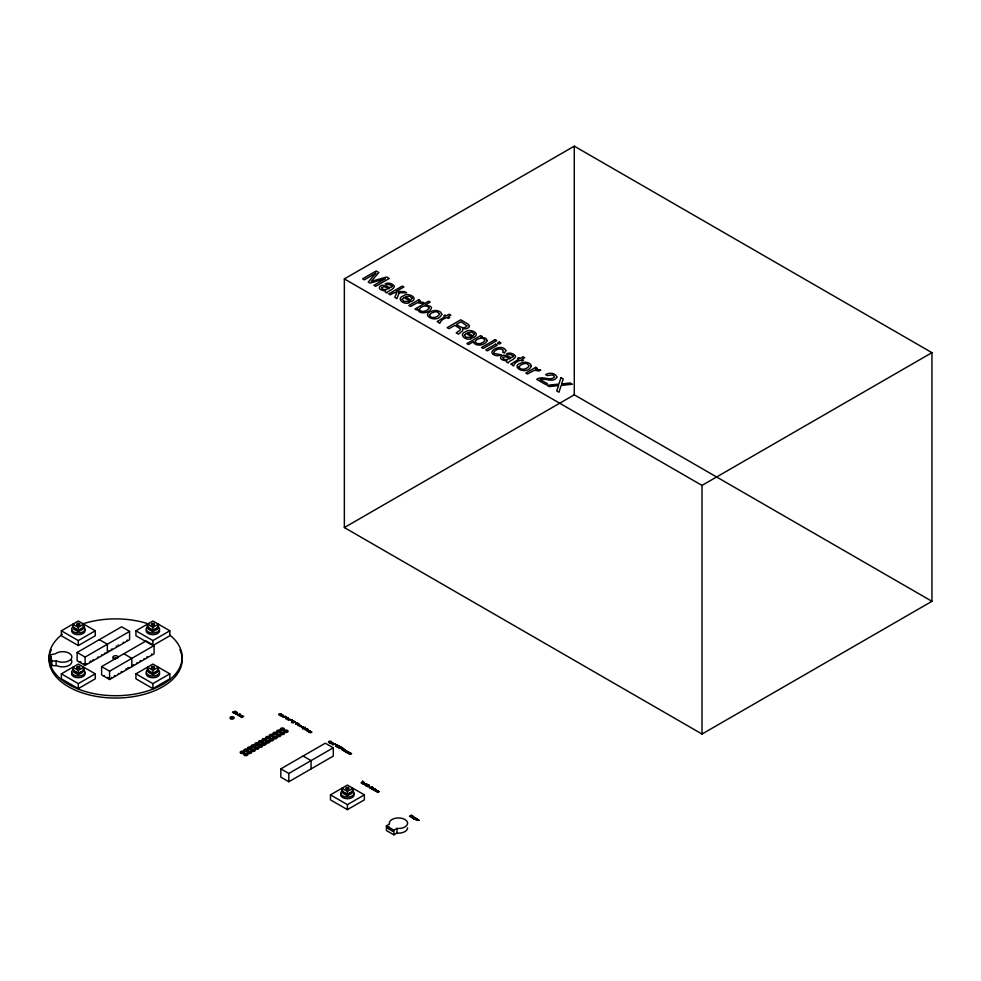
<?xml version="1.0" encoding="UTF-8"?>
<svg xmlns="http://www.w3.org/2000/svg" width="981" height="981" viewBox="0 0 981 981"><rect width="100%" height="100%" fill="white"/><g stroke="black" fill="none" stroke-linecap="round" stroke-linejoin="round"><path stroke-width="1.47" d="M241.804 717.589C239.732 716.522 244.404 716.547 243.729 716.179M240.541 714.83L240.566 714.548M240.186 714.609L238.824 714.695L240.087 714.413M233.944 712.574L234.287 711.384M234.214 712.439L233.27 712.623M241.203 716.829L242.27 716.081L241.265 716.388M241.093 716.498L241.351 717.013M240.382 715.59L239.413 716.191M241.301 716.056L240.578 715.664M344.356 278.911L574.277 146.157L931.95 352.657L931.95 601.304L702.016 734.046L344.356 527.557L344.356 278.911L702.016 485.411L931.95 352.657M61.362 630.795L78.308 621.01L95.267 630.795L95.267 635.774L78.308 645.559L61.362 635.774L61.362 630.795L78.308 640.581L95.267 630.795M78.308 627.313L83.777 624.161L83.777 627.472L78.308 630.624L72.852 627.472L72.852 624.161L78.308 627.313L78.308 631.789L82.907 629.14L82.907 627.472M77.131 652.475L121.607 626.785L129.59 631.396L129.59 639.698L85.114 665.376L77.131 660.765L77.131 652.475L85.114 657.086L129.59 631.396M61.362 673.849L78.308 664.063L95.267 673.849L95.267 678.827L78.308 688.613L61.362 678.827L61.362 673.849L78.308 683.634L95.267 673.849M151.577 644.811L135.93 635.774L135.93 630.795L152.889 621.01L169.836 630.795L169.836 635.774L152.889 645.559L152.889 640.581L169.836 630.795M78.308 670.366L83.777 667.215L83.777 670.526L78.308 673.689L72.852 670.526L72.852 667.215L78.308 670.366L78.308 674.842L82.907 672.193L82.907 670.526M152.889 627.313L158.346 624.161L158.346 627.472L152.889 630.624L147.432 627.472L147.432 624.161L152.889 627.313L152.889 631.789L148.29 629.14L148.29 627.472L152.889 630.133L158.346 627.472M152.889 631.789L157.487 629.14L157.487 627.472M101.607 666.602L146.095 640.924L154.078 645.535L154.078 653.837L109.59 679.514L101.607 674.903L101.607 666.602L109.59 671.212L154.078 645.535M344.356 527.557L574.277 394.803L931.95 601.304M135.93 673.849L152.889 664.063L169.836 673.849L169.836 678.827L152.889 688.613L135.93 678.827L135.93 673.849L152.889 683.634L169.836 673.849M152.889 670.366L158.346 667.215L158.346 670.526L152.889 673.689L147.432 670.526L147.432 667.215L152.889 670.366L152.889 674.842L157.487 672.193L157.487 670.526M235.048 711.446L235.759 711.728M235.428 711.985L235.121 711.213M234.815 713.236L234.054 713.04L236.47 712.341M235.207 713.714C240.897 711.053 233.257 714.045 236.421 714.475M235.734 713.8L236.666 714.266L235.734 713.8L237.574 712.672M240.431 714.413L239.622 713.849L237.537 715.124L239.315 714.879M240.137 716.363L241.473 716.277M241.706 717.283L242.834 716.633L241.596 717.172M279.499 715.149L278.714 714.413C285.459 714.229 276.286 712.464 279.941 715.394L281.032 716.032L282.602 715.124L281.216 714.327L279.634 715.223M280.824 768.859L325.312 743.181L333.295 747.78L333.295 756.081L288.819 781.759L280.824 777.148L280.824 768.859L288.819 773.469L333.295 747.78M329.187 742.592L328.402 741.857C335.146 741.661 325.974 739.907 329.628 742.838L330.732 743.475L332.289 742.568L330.904 741.771L329.334 742.666M330.462 794.868L347.409 785.07L364.368 794.868L364.368 799.846L347.409 809.632L330.462 799.846L330.462 794.868L347.409 804.653L364.368 794.868M347.409 791.385L352.878 788.233L352.878 791.544L347.409 794.696L341.952 791.544L341.952 788.233L347.409 791.385L347.409 795.861L352.007 793.2L352.007 791.544L352.878 791.544M363.497 782.813L364.638 783.414L363.362 784.199L362.394 783.647L364.294 783.316L363.522 782.826M347.409 794.205L350.867 792.207M365.202 784.812L364.012 784.248L366.293 784.175M375.012 790.637L374.215 790.367L375.355 789.57L374.656 789.165L373.258 789.803L375.061 788.626L376.324 789.877L374.987 790.625M386.391 825.879L389.518 824.077L389.322 823.231A9.148 5.285 0 0 1 398.47 817.946A9.148 5.285 0 0 1 407.606 823.231A9.148 5.285 0 0 1 398.47 828.504L396.986 828.393L393.872 830.196L386.391 825.879L386.391 830.527L393.872 834.843L396.986 833.041L398.47 833.151A9.148 5.285 0 0 0 407.606 827.866M387.397 828.197L392.866 831.361L392.866 830.196L387.397 827.044L387.397 828.197L389.322 827.093M413.823 818.792L416.116 818.559L415.331 818.105M418.973 820.288C418.973 819.221 415.454 820.778 418.961 820.275M239.609 715.554L239.266 716.069M233.625 712.782L234.263 712.991M50.325 654.854L55.439 653.763A9.148 5.285 0 0 1 68.253 652.745A9.148 5.285 0 0 1 70.007 660.152A9.148 5.285 0 0 1 57.192 661.157L51.76 660.9L50.325 654.854L50.325 659.502L51.76 665.547L57.192 665.805A9.148 5.285 0 0 0 68.327 665.768A9.148 5.285 0 0 0 71.147 659.551M240.038 716.204L240.529 715.86M365.177 784.8L364.454 784.211L367.09 784.015L367.385 784.714L365.496 785.462L366.244 784.297M242.221 716.289L243.043 716.571M233.147 712.267L232.558 712.034L233.809 712.795M135.93 630.795L152.889 640.581M235.931 711.961L236.948 712.378M415.38 817.884L414.056 817.369L414.84 817.823C409.371 816.915 417.195 820.692 414.485 818.914L416.655 818.62L413.209 818.179L414.043 818.669M83.777 627.472L78.308 630.133L73.71 627.472L73.71 629.14L78.308 631.789M158.346 670.526L152.889 673.187L148.29 670.526L148.29 672.193L152.889 674.842M303.068 756.02L311.051 760.631L311.051 768.92M99.363 639.637L107.346 644.235L107.346 652.537M123.851 653.763L131.834 658.374L131.834 666.675M346.268 793.543L342.81 791.544L342.81 793.2L347.409 795.861M83.777 670.526L78.308 673.187L73.71 670.526L73.71 672.193L78.308 674.842M234.557 712.047L234.398 711.948M702.016 485.411L702.016 734.046M574.277 146.157L574.277 394.803M396.986 828.393L396.986 833.041M393.872 830.196L393.872 834.843M347.409 804.653L347.409 809.632M288.819 773.469L288.819 781.759M241.191 715.321L240.995 715.934M152.889 683.634L152.889 688.613M109.59 671.212L109.59 679.514M85.114 657.086L85.114 665.376M78.308 640.581L78.308 645.559M78.308 683.634L78.308 688.613M56.138 660.556L56.138 665.204M51.76 660.9L51.76 665.547M346.33 789.264A1.521 0.883 0 0 1 348.488 789.264M353.896 793.862A6.708 3.875 0 0 1 347.409 798.73A6.708 3.875 0 0 1 340.934 793.862M352.154 790.465A6.708 3.875 0 0 1 352.154 795.947A6.708 3.875 0 0 1 342.676 795.947A6.708 3.875 0 0 1 342.676 790.465M76.996 625.375A1.521 0.883 0 0 1 79.633 625.375M84.795 629.79A6.708 3.875 0 0 1 78.308 634.67A6.708 3.875 0 0 1 71.834 629.79M83.054 626.393A6.708 3.875 0 0 1 83.054 631.874A6.708 3.875 0 0 1 73.575 631.874A6.708 3.875 0 0 1 73.575 626.393M151.417 668.65A1.521 0.883 0 0 1 152.889 667.987A1.521 0.883 0 0 1 154.36 668.65M159.363 672.843A6.708 3.875 0 0 1 152.889 677.724A6.708 3.875 0 0 1 146.414 672.843M157.622 669.459A6.708 3.875 0 0 1 157.622 674.928A6.708 3.875 0 0 1 148.143 674.928A6.708 3.875 0 0 1 148.143 669.459M76.837 668.65A1.521 0.883 0 0 1 78.308 667.987A1.521 0.883 0 0 1 79.78 668.65M84.795 672.843A6.708 3.875 0 0 1 78.308 677.724A6.708 3.875 0 0 1 71.834 672.843M83.054 669.459A6.708 3.875 0 0 1 83.054 674.928A6.708 3.875 0 0 1 73.575 674.928A6.708 3.875 0 0 1 73.575 669.459M147.555 656.792A2.072 1.202 0 0 1 146.623 657.098M151.81 653.837A2.072 1.202 0 0 1 151.54 654.425M86.573 663.72A2.072 1.202 0 0 1 85.641 664.027M84.072 663.916A2.072 1.202 0 0 1 83.643 663.72M98.063 656.865A2.072 1.202 0 0 1 97.524 657.405M115.035 675.504A2.072 1.202 0 0 1 114.274 675.946M128.879 667.509A2.072 1.202 0 0 1 127.837 667.669M122.012 671.531A2.072 1.202 0 0 1 121.08 671.85M101.705 654.756A2.072 1.202 0 0 1 101.509 655.05M105.151 652.941A2.072 1.202 0 0 1 104.391 653.371M93.44 659.698A2.072 1.202 0 0 1 92.95 659.821M118.493 645.069A2.072 1.202 0 0 1 117.953 645.106M116.383 646.013A2.072 1.202 0 0 1 116.31 646.332M112.128 648.968A2.072 1.202 0 0 1 111.196 649.287M127.26 640.004A2.072 1.202 0 0 1 127.052 640.299M137.144 662.567A2.072 1.202 0 0 1 136.935 662.862M144.232 658.643A2.072 1.202 0 0 1 143.9 658.889M133.49 664.677A2.072 1.202 0 0 1 132.962 665.216M118.689 673.395A2.072 1.202 0 0 1 118.358 673.64M126.267 668.576A2.072 1.202 0 0 1 125.985 669.177M111.601 677.319A2.072 1.202 0 0 1 111.393 677.613M108.56 678.043A2.072 1.202 0 0 1 107.591 677.319M80.92 661.93A2.072 1.202 0 0 1 79.988 661.611M90.227 661.611A2.072 1.202 0 0 1 89.798 661.807M90.828 660.765A2.072 1.202 0 0 1 90.767 661.071M123.606 642.114A2.072 1.202 0 0 1 123.066 642.653M108.805 650.832A2.072 1.202 0 0 1 108.474 651.077M140.59 660.753A2.072 1.202 0 0 1 139.829 661.194M179.879 649.68A66.549 38.418 0 0 1 115.599 698.043A66.549 38.418 0 0 1 51.319 649.68M170.118 635.271A66.549 38.418 0 0 1 159.351 686.246A66.549 38.418 0 0 1 70.399 685.498A66.549 38.418 0 0 1 62.22 634.364M82.33 624.026A66.549 38.418 0 0 1 148.879 624.026M115.599 658.889A2.747 1.582 0 0 1 112.864 657.16A2.747 1.582 0 0 1 116.077 655.737A2.747 1.582 0 0 1 118.247 657.711M104.477 675.75A2.072 1.202 0 0 1 104.145 675.504M113.22 658.827A2.747 1.582 0 0 1 116.972 658.251M151.565 625.375A1.521 0.883 0 0 1 154.201 625.375M159.363 629.79A6.708 3.875 0 0 1 152.889 634.67A6.708 3.875 0 0 1 146.414 629.79M157.622 626.393A6.708 3.875 0 0 1 157.622 631.874A6.708 3.875 0 0 1 148.143 631.874A6.708 3.875 0 0 1 148.143 626.393M372.057 788.847L374.215 788.65L372.645 789.558L371.701 789.031L372.988 787.939L372.057 788.847M411.824 817.259L413.982 817.075L412.412 817.982L411.48 817.443L412.756 816.364L411.824 817.259M505.865 350.695L504.32 353.05L502.701 352.105L503.314 350.18C500.531 347.642 495.785 349.346 493.811 352.093A2.894 1.668 0 0 0 494.216 353.418L501.254 354.815L499.059 355.527A4.807 2.784 0 0 1 495.981 355.576C483.841 352.24 502.64 342.43 505.865 350.695M437.379 321.486L439.795 323.387C440.604 321.363 441.462 319.548 446.76 317.537L448.342 318.445L449.703 317.66L448.121 316.753L450.892 315.146L449.2 314.178L446.441 315.772L445.092 314.999L443.731 315.784L445.08 316.569L437.379 321.486M511.138 364.074L513.553 365.974C514.363 363.951 515.233 362.124 520.519 360.125L522.1 361.033L523.462 360.248L521.88 359.34L524.651 357.734L522.971 356.765L520.2 358.359L518.851 357.587L517.49 358.372L518.839 359.144L511.138 364.074M300.1 725.499C297.905 727.228 301.707 725.732 301.375 726.001C300.027 724.297 296.421 726.136 300.1 725.499M302.516 726.896C300.37 728.552 303.975 727.24 303.754 727.326C302.356 725.744 298.874 727.51 302.516 726.896M287.899 717.871L285.912 718.57L287.899 717.871M402.185 299.364L404.013 301.412L408.071 301.486L409.715 302.43C404.65 305.839 395.098 298.604 403.669 295.722C407.986 292.179 419.488 297.93 411.162 301.756L403.902 297.562L402.185 299.364M464.369 335.257L466.183 337.305L470.242 337.378L471.886 338.322C466.821 341.744 457.269 334.496 465.84 331.615C470.157 328.071 481.659 333.822 473.333 337.648L466.073 333.454L464.369 335.257M377.096 790.625L375.576 790.993L377.096 790.625M308.132 731.483C310.634 734.009 311.933 728.944 308.132 731.483M346.526 752.402C349.028 754.941 350.376 749.827 346.526 752.402M372.473 787.387L371.272 787.338L372.473 787.387M412.241 815.812L411.039 815.751L412.241 815.812M392.167 286.244L392.118 286.795C388.464 289.444 383.706 282.675 379.806 286.452C377.44 289.579 383.534 291.026 385.766 290.683L385.177 291.933L387.09 293.012C387.164 290.781 393.982 289.898 394.436 286.244C392.486 283.448 388.218 282.123 385.153 283.889L386.71 284.784L389.531 284.465L392.167 286.244M513.357 356.201L513.308 356.753C509.654 359.414 504.896 352.645 500.997 356.422C498.63 359.536 504.725 360.996 506.956 360.64L506.368 361.903L508.268 362.982C508.354 360.75 515.172 359.855 515.626 356.213C513.676 353.418 509.409 352.081 506.343 353.859L507.9 354.754L510.709 354.435L513.357 356.201M308.488 730.367C303.227 731.237 310.769 730.416 308.488 730.367M346.894 751.287C341.768 752.219 349.187 751.238 346.894 751.287M291.59 722.507C290.462 721.734 297.464 718.852 291.59 722.507M429.506 314.987L429.445 315.49C431.542 319.23 437.992 317.354 439.586 314.055L437.563 312.081A3.201 1.852 0 0 0 434.963 311.848L431.444 313.074L429.506 314.987M519.072 366.71L519.01 367.201C521.119 370.941 527.57 369.064 529.164 365.778L527.128 363.804A3.201 1.852 0 0 0 524.528 363.559L521.021 364.785L519.072 366.71M285.778 716.486L283.264 717.05C282.258 718.423 285.446 715.48 285.778 716.486M295.404 722.041L292.89 722.605C291.884 723.978 295.06 721.035 295.404 722.041M335.477 743.929L332.964 744.493C331.958 745.916 335.061 742.911 335.477 743.929M469.482 325.962L468.832 327.446L466.637 328.709L462.713 328.905L462.676 330.671L458.458 334.165L456.202 332.866L460.175 330.07L460.445 328.868L454.841 325.349L449.004 328.709L447.164 327.654L460.763 319.794L468.366 324.319L469.482 325.962M429.053 307.838C427.777 311.149 421.732 313.074 419.353 309.788L419.328 309.174C420.984 306.084 427.054 304.306 429.053 307.838M417.771 309.211C418.801 315.134 429.592 313.037 431.444 308.292A5.285 3.053 0 0 0 430.524 306.379L425.3 304.968L430.242 302.111L428.611 301.179L414.975 309.064L416.508 309.947L417.771 309.211M441.806 314.251C437.232 325.361 416.545 313.356 434.963 310.523A5.788 3.335 0 0 1 438.74 311.112L440.69 312.216L441.806 314.251M531.383 365.962C526.797 377.084 506.122 365.067 524.528 362.247A5.788 3.335 0 0 1 528.305 362.823L530.255 363.939L531.383 365.962M381.621 287.507L382.357 288.978L384.466 289.726L389.408 288.475L384.294 286.697L381.621 287.507M502.812 357.476L503.547 358.948L505.656 359.696L510.598 358.445L505.485 356.667L502.812 357.476M308.524 731.495L310.143 731.36L308.524 731.495M346.918 752.415L348.537 752.28L346.918 752.415M285.581 718.399C288.095 720.52 288.88 715.382 285.581 718.399M343.595 750.563C343.902 752.488 347.397 749.079 343.595 750.563M348.206 753.224C348.488 755.137 352.081 751.753 348.206 753.224M367.63 786.321C367.924 788.246 371.456 784.861 367.63 786.321M415.65 819.515C415.858 821.355 419.512 818.215 415.723 819.393M231.099 717.712C232.607 720.128 233.993 715.934 231.099 717.712M241.24 752.206C242.736 754.61 244.122 750.428 241.24 752.206M244.882 750.097C246.39 752.501 247.764 748.319 244.882 750.097M244.882 754.303C246.39 756.719 247.764 752.537 244.882 754.303M248.536 747.988C250.045 750.404 251.418 746.21 248.536 747.988M248.536 752.206C250.045 754.61 251.418 750.428 248.536 752.206M252.178 745.879C253.687 748.295 255.072 744.101 252.178 745.879M252.178 750.097C253.687 752.501 255.072 748.319 252.178 750.097M255.833 743.77C257.341 746.185 258.714 742.004 255.833 743.77M255.833 747.988C257.341 750.404 258.714 746.21 255.833 747.988M259.487 741.661C260.995 744.076 262.368 739.895 259.487 741.661M259.487 745.879C260.995 748.295 262.368 744.101 259.487 745.879M263.129 739.564C264.637 741.967 266.023 737.786 263.129 739.564M263.129 743.77C264.637 746.185 266.023 742.004 263.129 743.77M266.783 737.454C268.291 739.858 269.665 735.676 266.783 737.454M266.783 741.661C268.291 744.076 269.665 739.895 266.783 741.661M270.437 735.345C271.933 737.761 273.319 733.567 270.437 735.345M270.437 739.564C271.933 741.967 273.319 737.786 270.437 739.564M274.079 733.236C275.587 735.652 276.961 731.458 274.079 733.236M274.079 737.454C275.587 739.858 276.961 735.676 274.079 737.454M277.733 731.127C279.242 733.543 280.615 729.361 277.733 731.127M277.733 735.345C279.242 737.761 280.615 733.567 277.733 735.345M281.375 729.018C282.884 731.434 284.269 727.252 281.375 729.018M281.375 733.236C282.884 735.652 284.269 731.458 281.375 733.236M285.03 731.127C286.538 733.543 287.911 729.361 285.03 731.127M412.167 298.199L410.781 300.002L405.263 296.826L409.69 296.225L412.167 298.199M474.338 334.092L472.952 335.894L467.447 332.718L471.861 332.118L474.338 334.092M372.89 787.461L371.48 788.466L369.751 787.89L371.848 786.688L372.89 787.461M412.658 815.885L411.247 816.879L409.531 816.315L411.615 815.101L412.658 815.885M466.895 325.851C464.651 330.057 458.924 326.256 456.373 324.453L461.021 321.78L466.895 325.851M296.654 723.941C293.233 724.186 297.648 725.008 297.047 723.144L298.163 723.512L297.022 722.85L295.943 723.475L296.654 723.941M305.238 727.485L302.626 728.883A2.636 1.521 0 0 0 303.889 728.576L304.343 728.307A2.636 1.521 0 0 0 304.907 727.313L305.238 727.485M556.901 377.06C553.75 383.399 545.326 377.795 540.151 379.512L547.386 383.694L545.816 384.601L536.717 379.34C542.101 375.392 548.98 381.045 554.155 377.526L554.13 376.005L552.389 374.901L547.288 375.576L545.595 374.595C548.98 372.388 555.553 372.731 556.901 377.06M487.25 340.554C485.117 345.104 477.011 346.943 473.639 342.749L473.602 341.633L468.538 344.552L466.87 343.595L480.702 335.612L482.321 336.544L480.997 337.305L485.681 338.151L487.25 340.554M371.689 787.976L370.266 787.915L371.689 787.976M411.468 816.4L410.046 816.339L411.468 816.4M307.887 729.374L304.846 729.778L306.93 728.576L307.887 729.374M377.44 790.723C374.889 793.126 375.098 788.601 377.44 790.723M560.96 377.636L558.888 384.098L547.055 385.312L549.274 386.6L558.63 385.545L556.705 390.892L558.998 392.216L561.181 385.423L572.377 384.233L570.182 382.97L561.537 383.976L563.266 378.973L560.96 377.636M379.071 791.581L377.746 792.501L378.543 791.397L376.508 791.79L378.077 790.882L379.071 791.581M306.943 730.587L308.095 730.71L306.943 730.587M345.337 751.507L346.501 751.63L345.337 751.507M362.749 783.439L363.914 783.574L362.847 783.365M310.769 731.961L310.756 732.893L309.493 732.353L311.97 732.169L310.769 731.961M399.144 292.755L396.949 298.653L394.816 297.427L396.729 292.755L394.055 292.681L390.328 294.827L388.721 293.908L402.32 286.06L403.927 286.979L396.03 291.541L404.515 291.578L406.649 292.804L399.144 292.755M307.494 729.337L306.133 729.349L307.494 729.337M336.25 745.143C337.072 746.737 333.565 746.026 337.047 746.234C336.164 744.616 339.573 745.241 336.25 745.143M475.429 340.898L475.196 342.087C477.624 345.226 483.118 343.436 484.896 340.456L484.884 339.855C482.578 336.716 477.661 338.531 475.429 340.898M345.459 750.514L344.417 750.269L345.459 750.514M350.07 753.175L349.015 752.93L350.07 753.175M369.494 786.272L368.439 786.026L369.494 786.272M417.526 819.454L416.471 819.209L417.526 819.454M339.058 745.867L338.408 746.848C343.62 745.327 334.938 749.631 339.904 746.688L337.967 746.982L338.641 745.965L336.581 746.86L339.058 745.867M375.784 273.196L368.218 282.074L370.045 283.117L385.398 278.739L373.884 285.336L375.637 286.354L389.236 278.494L386.624 276.998L371.247 281.388L378.838 272.497L376.201 270.977L362.602 278.825L364.356 279.843L375.784 273.196M418.752 299.794L408.832 305.52L410.499 306.477L417.366 302.712L421.989 303.485L423.743 302.479L418.617 301.694L420.334 300.701L418.752 299.794M495.147 339.647L481.548 347.495L483.216 348.463L496.815 340.603L495.147 339.647M495.589 344.208L485.718 349.898L487.41 350.879L497.281 345.189L495.589 344.208M499.317 342.05L497.428 343.142L499.121 344.123L501.009 343.031L499.317 342.05M535.724 367.323L525.804 373.05L527.471 374.019L534.338 370.242L538.961 371.026L540.715 370.009L535.589 369.224L537.306 368.243L535.724 367.323M281.572 716.105C283.031 717.822 285.079 713.371 281.572 716.105M287.31 719.196L287.31 719.196M288.046 719.833C289.505 721.55 291.541 717.111 288.046 719.833M294.472 723.328L294.472 723.328M297.304 724.26L297.942 724.959C296.348 726.565 302.356 723.132 297.304 724.26M298.984 724.358L297.464 724.432L298.984 724.358M331.271 743.537C332.731 745.253 334.766 740.814 331.271 743.537M340.677 746.811L341.13 747.35L339.291 748.417L342.357 747.78L340.677 746.811M343.46 748.417L341.376 749.619L343.632 749.742C340.468 751.838 347.139 748.098 343.877 749.607L342.921 749.055L343.46 748.417M350.977 753.359C346.771 754.843 353.749 753.886 350.977 753.359M362.443 781.256L362.896 781.796L361.045 782.863L364.123 782.225L362.443 781.256M367.581 784.825L366.023 785.732L367.581 784.825M368.856 784.849L366.673 786.112L368.856 784.849M291.639 719.637L290.634 719.956L291.639 719.637M292.191 719.956L291.185 720.275L292.191 719.956M51.564 660.667L50.522 656.252L51.564 661.832L51.564 660.667M346.649 788.994A1.521 0.883 0 0 0 348.942 788.233A1.521 0.883 0 0 0 346.649 787.461A1.521 0.883 0 0 0 346.649 788.994M281.339 730.207A2.072 1.202 0 0 0 284.453 729.177A2.072 1.202 0 0 0 281.339 728.135A2.072 1.202 0 0 0 281.339 730.207M270.388 736.535A2.072 1.202 0 0 0 273.503 735.492A2.072 1.202 0 0 0 270.388 734.462A2.072 1.202 0 0 0 270.388 736.535M274.042 734.426A2.072 1.202 0 0 0 277.157 733.396A2.072 1.202 0 0 0 274.042 732.353A2.072 1.202 0 0 0 274.042 734.426M263.092 740.753A2.072 1.202 0 0 0 266.207 739.711A2.072 1.202 0 0 0 263.092 738.681A2.072 1.202 0 0 0 263.092 740.753M277.697 732.317A2.072 1.202 0 0 0 280.799 731.286A2.072 1.202 0 0 0 277.697 730.244A2.072 1.202 0 0 0 277.697 732.317M266.317 738.448A2.072 1.202 0 0 0 269.787 737.92A2.072 1.202 0 0 0 267.249 736.449A2.072 1.202 0 0 0 266.317 738.448M244.416 751.09A2.072 1.202 0 0 0 247.886 750.563A2.072 1.202 0 0 0 245.348 749.092A2.072 1.202 0 0 0 244.416 751.09M252.142 747.068A2.072 1.202 0 0 0 255.256 746.038A2.072 1.202 0 0 0 252.142 744.996A2.072 1.202 0 0 0 252.142 747.068M241.191 753.396A2.072 1.202 0 0 0 244.306 752.353A2.072 1.202 0 0 0 241.191 751.323A2.072 1.202 0 0 0 241.191 753.396M259.009 742.666A2.072 1.202 0 0 0 262.479 742.127A2.072 1.202 0 0 0 259.94 740.667A2.072 1.202 0 0 0 259.009 742.666M255.796 744.959A2.072 1.202 0 0 0 258.898 743.929A2.072 1.202 0 0 0 255.796 742.887A2.072 1.202 0 0 0 255.796 744.959M248.5 749.177A2.072 1.202 0 0 0 251.602 748.135A2.072 1.202 0 0 0 248.5 747.105A2.072 1.202 0 0 0 248.5 749.177M266.746 742.85A2.072 1.202 0 0 0 269.849 741.82A2.072 1.202 0 0 0 266.746 740.778A2.072 1.202 0 0 0 266.746 742.85M274.042 738.644A2.072 1.202 0 0 0 277.157 737.602A2.072 1.202 0 0 0 274.042 736.572A2.072 1.202 0 0 0 274.042 738.644M270.388 740.753A2.072 1.202 0 0 0 273.503 739.711A2.072 1.202 0 0 0 270.388 738.681A2.072 1.202 0 0 0 270.388 740.753M284.993 732.317A2.072 1.202 0 0 0 288.095 731.286A2.072 1.202 0 0 0 284.993 730.244A2.072 1.202 0 0 0 284.993 732.317M281.339 734.426A2.072 1.202 0 0 0 284.453 733.396A2.072 1.202 0 0 0 281.339 732.353A2.072 1.202 0 0 0 281.339 734.426M263.092 744.959A2.072 1.202 0 0 0 266.207 743.929A2.072 1.202 0 0 0 263.092 742.887A2.072 1.202 0 0 0 263.092 744.959M277.697 736.535A2.072 1.202 0 0 0 280.799 735.492A2.072 1.202 0 0 0 277.697 734.462A2.072 1.202 0 0 0 277.697 736.535M251.712 751.09A2.072 1.202 0 0 0 255.183 750.563A2.072 1.202 0 0 0 252.644 749.092A2.072 1.202 0 0 0 251.712 751.09M244.845 755.493A2.072 1.202 0 0 0 247.96 754.463A2.072 1.202 0 0 0 244.845 753.42A2.072 1.202 0 0 0 244.845 755.493M248.5 753.396A2.072 1.202 0 0 0 251.602 752.353A2.072 1.202 0 0 0 248.5 751.323A2.072 1.202 0 0 0 248.5 753.396M255.796 749.177A2.072 1.202 0 0 0 258.898 748.135A2.072 1.202 0 0 0 255.796 747.105A2.072 1.202 0 0 0 255.796 749.177M259.438 747.068A2.072 1.202 0 0 0 262.552 746.038A2.072 1.202 0 0 0 259.438 744.996A2.072 1.202 0 0 0 259.438 747.068M230.633 718.717A2.072 1.202 0 0 0 234.103 718.178A2.072 1.202 0 0 0 231.565 716.706A2.072 1.202 0 0 0 230.633 718.717M77.548 624.922A1.521 0.883 0 0 0 79.841 624.161A1.521 0.883 0 0 0 77.548 623.401A1.521 0.883 0 0 0 77.548 624.922M152.129 667.975A1.521 0.883 0 0 0 154.409 667.215A1.521 0.883 0 0 0 152.129 666.455A1.521 0.883 0 0 0 152.129 667.975M77.548 667.975A1.521 0.883 0 0 0 79.841 667.215A1.521 0.883 0 0 0 77.548 666.455A1.521 0.883 0 0 0 77.548 667.975M152.129 624.922A1.521 0.883 0 0 0 154.409 624.161A1.521 0.883 0 0 0 152.129 623.401A1.521 0.883 0 0 0 152.129 624.922"/></g></svg>
